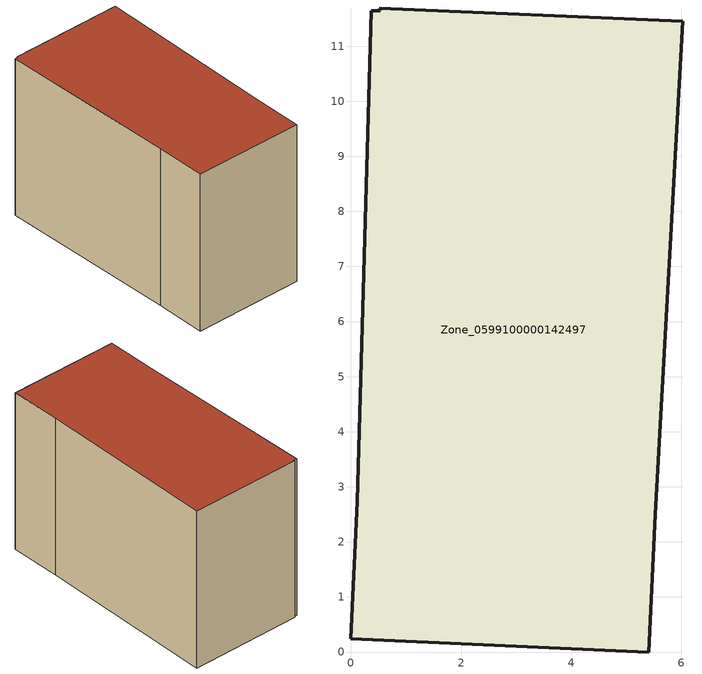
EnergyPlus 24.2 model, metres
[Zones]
Zone_0599100000142497
 floor ground (C_G): 0.37,11.65 0.53,11.64 0.52,11.69 6.02,11.45 5.52,2.5 5.41,0 0,0.24 0.11,2.74 z1.04
 wall outside (C_F): 0.11,2.74 0,0.24 5.41,0 5.52,2.5 6.02,11.45 0.52,11.69 0.53,11.64 0.37,11.65 0.11,2.74 z1.04:9.04
 roof outside (C_R): 0.53,11.64 0.37,11.65 0.11,2.74 0,0.24 5.41,0 5.52,2.5 6.02,11.45 0.52,11.69 z9.04
[BUILDING]
Pand.0599100000142497: North Axis=0; Terrain=City; Loads Convergence Tolerance Value=0.04; Temperature Convergence Tolerance Value=0.4; Solar Distribution=FullExterior; Maximum Number of Warmup Days=25; Minimum Number of Warmup Days=1
[Site:Location]
Rotterdam.The.Hague.AP_ZH_NLD Design_Conditions: Latitude=51.96; Longitude=4.45; Time Zone=1; Elevation=-4.5
[SITE:GROUNDTEMPERATURE:BUILDINGSURFACE]
18, 18, 18, 18, 18, 18, 18, 18, 18, 18, 18, 18
[MATERIAL] Thermal Absorptance=0.9; Solar Absorptance=0.7; Visible Absorptance=0.7
Name | Roughness | Thickness | Conductivity | Density | Specific Heat
G.TI.1975-1991 | MediumSmooth | 0.15 | 0.288461 | 540 | 1210
F.TI.1975-1991 | Rough | 0.3 | 0.230769 | 1920 | 840
R.TI.1975-1991 | MediumRough | 0.2 | 0.153846 | 1500 | 1000
[CONSTRUCTION]
C_G: G.TI.1975-1991
C_F: F.TI.1975-1991
C_R: R.TI.1975-1991
[ZONE]
Zone_0599100000142497: Type=1; Multiplier=1; Ceiling Height=Autocalculate; Volume=Autocalculate; Floor Area=autocalculate; Part of Total Floor Area=Yes
[ZONEINFILTRATION:DESIGNFLOWRATE]
Infil_Zone_0599100000142497: Zone or ZoneList or Space or SpaceList=Zone_0599100000142497; Schedule=AlwaysOn; Design Flow Rate Calculation Method=Flow/Area; Flow Rate per Floor Area=0.003; Constant Term Coefficient=1; Temperature Term Coefficient=0; Velocity Term Coefficient=0; Velocity Squared Term Coefficient=0
[HVACTEMPLATE:ZONE:IDEALLOADSAIRSYSTEM]
Zone_0599100000142497: Maximum Heating Supply Air Temperature=50; Minimum Cooling Supply Air Temperature=13; Maximum Heating Supply Air Humidity Ratio=0.0156; Minimum Cooling Supply Air Humidity Ratio=0.0077; Heating Limit=NoLimit; Cooling Limit=NoLimit; Dehumidification Control Type=ConstantSensibleHeatRatio; Cooling Sensible Heat Ratio=0.7; Dehumidification Setpoint=60; Humidification Control Type=None; Humidification Setpoint=30; Outdoor Air Method=None; Outdoor Air Flow Rate per Person=0.00944; Outdoor Air Flow Rate per Zone Floor Area=0; Outdoor Air Flow Rate per Zone=0; Demand Controlled Ventilation Type=None; Outdoor Air Economizer Type=NoEconomizer; Heat Recovery Type=None; Sensible Heat Recovery Effectiveness=0.7; Latent Heat Recovery Effectiveness=0.65
[ZONECONTROL:THERMOSTAT]
ThermostatControl_Zone_0599100000142497: Zone or ZoneList=Zone_0599100000142497; Control Type Schedule=DualSetpointControlType; Control 1=Thermostat_Zone_0599100000142497; Temperature Difference Between Cutout And Setpoint=0
[THERMOSTATSETPOINT:DUALSETPOINT]
Thermostat_Zone_0599100000142497: Heating Setpoint Temperature Schedule=HeatingSetpoint_Zone_0599100000142497; Cooling Setpoint Temperature Schedule=CoolingSetpoint_Zone_0599100000142497
[SCHEDULE:COMPACT]
HeatingSetpoint_Zone_0599100000142497: Through: 12/31, For: AllDays, Until: 24:00, 21
CoolingSetpoint_Zone_0599100000142497: Through: 12/31, For: AllDays, Until: 24:00, 24
DualSetpointControlType: Through: 12/31, For: AllDays, Until: 24:00, 4
AlwaysOn: Through: 12/31, For: AllDays, Until: 24:00, 1
